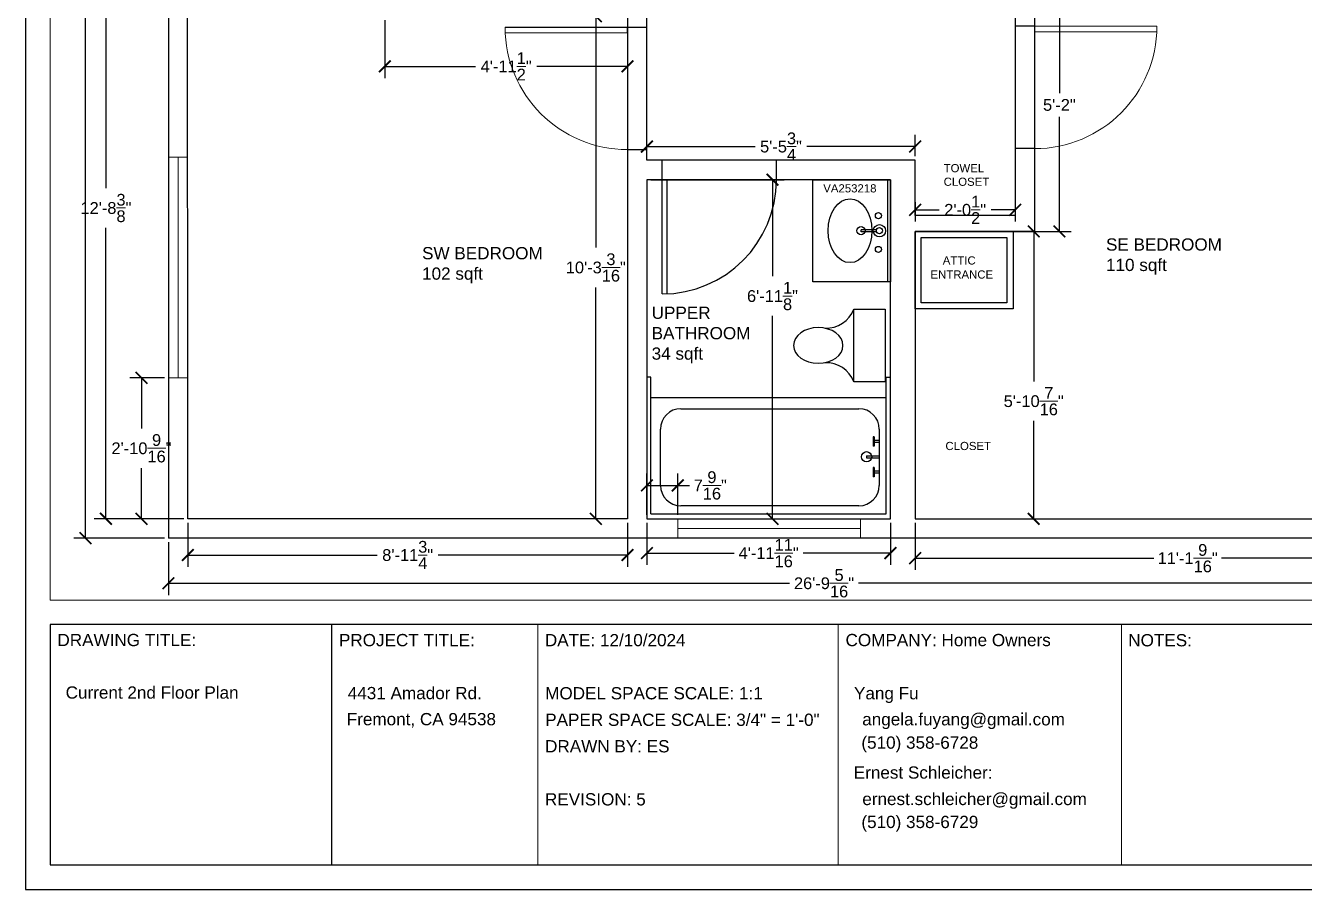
# Model space of a CAD drawing. Header units: inches. Extents: x 0 to 483, y 0 to 649.
# Drawn here: x 0 to 313.4, y 0 to 211.7 of the extents above; entities that cross this region are included whole.
import ezdxf

# ---------------------------------------------------------------- set-up
doc = ezdxf.new("R2010")
doc.units = ezdxf.units.IN
doc.header["$MEASUREMENT"] = 0
doc.layers.get('0').update_dxf_attribs({"color": 1, "lineweight": 9})
for name, color, linetype, lineweight in [('00-page-edge', 7, 'Continuous', 9), ('A201-Dimensions', 7, 'Continuous', 9), ('A201-Floorplan-2nd-floor', 7, 'Continuous', 9), ('A201-Text', 7, 'Continuous', 9)]:
    doc.layers.add(name, color=color, linetype=linetype, lineweight=lineweight)
doc.layers.add('Title Block', color=7, linetype='Continuous')
doc.layers.add('Title Block Text', color=7, linetype='Continuous')
doc.styles.add('Annotative', font='Arial.ttf')
doc.styles.get("Standard").update_dxf_attribs({"font": 'Arial.ttf'})
doc.dimstyles.new('Annotative', dxfattribs={"dimtxt": 0.18, "dimasz": 0.18, "dimexe": 0.18, "dimexo": 0.0625, "dimgap": 0.09, "dimtad": 0, "dimtih": 1, "dimtoh": 1, "dimdec": 4, "dimzin": 0, "dimdsep": 46, "dimlunit": 4, "dimtxsty": 'Annotative', "dimblk": 'ARCHTICK', "dimblk1": 'ARCHTICK', "dimblk2": 'ARCHTICK', "dimcen": 0.09, "dimadec": 0, "dimazin": 0, "dimtfac": 1, "dimtdec": 4, "dimtofl": 0, "dimtmove": 0, "dimatfit": 3, "dimldrblk": 'ARCHTICK', "dimfxl": 1, "dimtolj": 1, "dimtzin": 0, "dimarcsym": 0})

# ---------------------------------------------------------------- blocks, each defined once
blk = doc.blocks.new('L2-bathroom-door')
at = {"lineweight": 30}
for p, q in [((0, -28), (0, 0)), ((1.25, 0), (0, 0)), ((0, 0), (0, 0)), ((1.25, -27.97), (1.25, 0))]:
    blk.add_line(p, q, dxfattribs=at)
blk.add_arc((0, 0), 28, 270, 0, dxfattribs=at)
blk = doc.blocks.new('L2-SE-bedroom')
at = {"layer": 'A201-Floorplan-2nd-floor'}
for p, q in [((30, 0), (0, 0)), ((0, 0), (0, -1.38)), ((0, -1.38), (29.97, -1.38))]:
    blk.add_line(p, q, dxfattribs=at)
blk.add_arc((0, 0), 30, 270, 0, dxfattribs=at)
blk = doc.blocks.new('L2-SW-bedroom-door')
at = {"layer": 'A201-Floorplan-2nd-floor', "lineweight": 30}
for p in [(-313.87, -549.41), (-283.87, -550.78)]:
    blk.add_line(p, (-283.87, -549.41), dxfattribs=at)
at = {"layer": 'A201-Floorplan-2nd-floor'}
blk.add_line((-313.87, -550.78), (-283.87, -550.78), dxfattribs=at)
blk.add_arc((-283.87, -549.41), 30, 180, 270, dxfattribs=at)
blk = doc.blocks.new('L2-bathroom-bath-tub')
at = {"lineweight": 30}
for p, q in [((-1, 0), (0, 0)), ((-58.68, 0), (-59.68, 0)), ((-58.68, -33.5), (-58.68, 0)), ((-1, -33.5), (-1, 0)), ((-58.68, -5), (-1, -5)), ((-51.34, -7.77), (-7.72, -7.77)), ((-56.34, -26.56), (-56.34, -12.77)), ((-2.72, -12.77), (-2.72, -26.56)), ((-58.68, -33.5), (-1, -33.5)), ((-7.72, -31.56), (-51.34, -31.56))]:
    blk.add_line(p, q, dxfattribs=at)
for centre, start, end in [((-51.34, -12.77), 90, 180), ((-7.72, -12.77), 0, 90), ((-51.34, -26.56), 180, 270), ((-7.72, -26.56), 270, 0)]:
    blk.add_arc(centre, 5, start, end, dxfattribs=at)
blk = doc.blocks.new('L2-bathroom-sink')
at = {"lineweight": 30}
for p, q in [((-19, -25), (-19, 0)), ((-19, 0), (0, 0)), ((-0.75, 0), (-0.75, -25)), ((0, 0), (0, -25)), ((-3.39, -12.25), (-7.17, -12.25)), ((-7.17, -12.75), (-7.17, -12.25)), ((-3.39, -12.75), (-7.17, -12.75)), ((0, -25), (-19, -25))]:
    blk.add_line(p, q, dxfattribs=at)
for centre, radius in [((-2.94, -8.81), 0.75), ((-7.19, -12.5), 1), ((-2.69, -12.5), 1.5), ((-2.69, -12.5), 0.75), ((-2.94, -17.09), 0.75)]:
    blk.add_circle(centre, radius, dxfattribs=at)
blk.add_ellipse((-9.9, -12.5), major_axis=(0, 7.83), ratio=0.682565, dxfattribs=at)
blk = doc.blocks.new('L2-toilet')
at = {"layer": 'A201-Floorplan-2nd-floor', "lineweight": 30}
for p, q in [((-7.75, 0), (-7.75, 17.75)), ((-7.75, 17.75), (0, 17.75)), ((0, 17.75), (0, 0)), ((0, 0), (-7.75, 0))]:
    blk.add_line(p, q, dxfattribs=at)
for centre, start, end in [((-14.44, 20.27), 267.5527, 339.3943), ((-14.44, -2.52), 20.6057, 92.4473)]:
    blk.add_arc(centre, 7.15, start, end, dxfattribs=at)
blk.add_ellipse((-16.43, 8.88), major_axis=(-6.05, 0), ratio=0.722961, start_param=4.712389, end_param=10.995574, dxfattribs=at)
blk = doc.blocks.new('L2-tub-hot-faucet')
at = {"layer": 'A201-Floorplan-2nd-floor', "lineweight": 30}
for p, q in [((-1.26, 1.41), (-1.51, 1.41)), ((-1.51, 1.41), (-1.51, -0.91)), ((-1.26, 1.41), (-1.26, -0.91)), ((0, 0.5), (-1.26, 0.5)), ((0, 0), (-1.26, 0)), ((-1.26, -0.91), (-1.26, 0)), ((-1.26, -0.91), (-1.51, -0.91))]:
    blk.add_line(p, q, dxfattribs=at)
blk = doc.blocks.new('L2-tub-faucets-and-drain')
at = {"layer": 'A201-Floorplan-2nd-floor', "lineweight": 30}
for p, q in [((0, 0.25), (3.11, 0.25)), ((0, 0.25), (0, -0.25)), ((0, -0.25), (3.11, -0.25))]:
    blk.add_line(p, q, dxfattribs=at)
blk.add_circle((0, 0), 1.25, dxfattribs=at)
at = {"lineweight": 30}
for p in [(3.11, 3.5), (3.11, -4)]:
    blk.add_blockref('L2-tub-hot-faucet', p, dxfattribs=at)
blk = doc.blocks.new('_ArchTick')
at = {"color": 0, "linetype": 'ByBlock', "lineweight": 30, "const_width": 0.15}
blk.add_lwpolyline([(-0.5, -0.5), (0.5, 0.5)], dxfattribs=at)
blk = doc.blocks.new('*D540')
at = {"layer": 'A201-Dimensions', "color": 0, "lineweight": -2, "transparency": 16777216}
for p, q in [((146.51, 214.01), (136.87, 214.01)), ((139.75, 214.01), (139.75, 157.31)), ((139.75, 90.83), (139.75, 147.53)), ((146.51, 90.83), (136.87, 90.83))]:
    blk.add_line(p, q, dxfattribs=at)
at = {"layer": 'A201-Dimensions', "color": 0, "lineweight": -2, "transparency": 16777216, "xscale": 2.88, "yscale": 2.88, "zscale": 2.88}
for p, rotation in [((139.75, 214.01), 90), ((139.75, 90.83), 270)]:
    blk.add_blockref('_ArchTick', p, dxfattribs=dict(at, rotation=rotation))
at = {"layer": 'A201-Dimensions', "color": 0, "lineweight": 5, "transparency": 16777216, "insert": (139.75, 152.42), "char_height": 2.88, "attachment_point": 5, "style": 'Annotative'}
blk.add_mtext('\\A1;10\'-3{\\H1x;\\S3/16;}"', dxfattribs=at)
blk = doc.blocks.new('*D557')
at = {"layer": 'A201-Dimensions', "color": 0, "lineweight": -2, "transparency": 16777216}
for p, q in [((88.04, 213.01), (88.04, 198.82)), ((147.51, 213.01), (147.51, 198.82)), ((88.04, 201.7), (110.28, 201.7)), ((147.51, 201.7), (125.27, 201.7))]:
    blk.add_line(p, q, dxfattribs=at)
at = {"layer": 'A201-Dimensions', "color": 0, "lineweight": -2, "transparency": 16777216, "xscale": 2.88, "yscale": 2.88, "zscale": 2.88, "rotation": 180}
blk.add_blockref('_ArchTick', (88.04, 201.7), dxfattribs=at)
at = {"layer": 'A201-Dimensions', "color": 0, "lineweight": -2, "transparency": 16777216, "xscale": 2.88, "yscale": 2.88, "zscale": 2.88}
blk.add_blockref('_ArchTick', (147.51, 201.7), dxfattribs=at)
at = {"layer": 'A201-Dimensions', "color": 0, "lineweight": 5, "transparency": 16777216, "insert": (117.78, 201.7), "char_height": 2.88, "attachment_point": 5, "style": 'Annotative'}
blk.add_mtext('\\A1;4\'-11{\\H1x;\\S1/2;}"', dxfattribs=at)
blk = doc.blocks.new('*D537')
at = {"layer": 'A201-Dimensions', "color": 0, "lineweight": -2, "transparency": 16777216}
for p, q in [((152.26, 89.83), (152.26, 79.55)), ((211.94, 89.83), (211.94, 79.55)), ((152.26, 82.43), (173.63, 82.43)), ((211.94, 82.43), (190.57, 82.43))]:
    blk.add_line(p, q, dxfattribs=at)
at = {"layer": 'A201-Dimensions', "color": 0, "lineweight": -2, "transparency": 16777216, "xscale": 2.88, "yscale": 2.88, "zscale": 2.88, "rotation": 180}
blk.add_blockref('_ArchTick', (152.26, 82.43), dxfattribs=at)
at = {"layer": 'A201-Dimensions', "color": 0, "lineweight": -2, "transparency": 16777216, "xscale": 2.88, "yscale": 2.88, "zscale": 2.88}
blk.add_blockref('_ArchTick', (211.94, 82.43), dxfattribs=at)
at = {"layer": 'A201-Dimensions', "color": 0, "lineweight": 5, "transparency": 16777216, "insert": (182.1, 82.43), "char_height": 2.88, "attachment_point": 5, "style": 'Annotative'}
blk.add_mtext('\\A1;4\'-11{\\H1x;\\S11/16;}"', dxfattribs=at)
blk = doc.blocks.new('*D541')
at = {"layer": 'A201-Dimensions', "color": 0, "lineweight": -2, "transparency": 16777216}
for p, q in [((218.01, 89.83), (218.01, 78.3)), ((351.57, 89.83), (351.57, 78.3)), ((218.01, 81.18), (276.52, 81.18)), ((351.57, 81.18), (293.06, 81.18))]:
    blk.add_line(p, q, dxfattribs=at)
at = {"layer": 'A201-Dimensions', "color": 0, "lineweight": -2, "transparency": 16777216, "xscale": 2.88, "yscale": 2.88, "zscale": 2.88, "rotation": 180}
blk.add_blockref('_ArchTick', (218.01, 81.18), dxfattribs=at)
at = {"layer": 'A201-Dimensions', "color": 0, "lineweight": -2, "transparency": 16777216, "xscale": 2.88, "yscale": 2.88, "zscale": 2.88}
blk.add_blockref('_ArchTick', (351.57, 81.18), dxfattribs=at)
at = {"layer": 'A201-Dimensions', "color": 0, "lineweight": 5, "transparency": 16777216, "insert": (284.79, 81.18), "char_height": 2.88, "attachment_point": 5, "style": 'Annotative'}
blk.add_mtext('\\A1;11\'-1{\\H1x;\\S9/16;}"', dxfattribs=at)
blk = doc.blocks.new('*D532')
at = {"layer": 'A201-Dimensions', "color": 0, "lineweight": -2, "transparency": 16777216}
for p, q in [((35.02, 85.08), (35.02, 72.15)), ((356.32, 85.08), (356.32, 72.15)), ((35.02, 75.03), (187.24, 75.03)), ((356.32, 75.03), (204.1, 75.03))]:
    blk.add_line(p, q, dxfattribs=at)
at = {"layer": 'A201-Dimensions', "color": 0, "lineweight": -2, "transparency": 16777216, "xscale": 2.88, "yscale": 2.88, "zscale": 2.88, "rotation": 180}
blk.add_blockref('_ArchTick', (35.02, 75.03), dxfattribs=at)
at = {"layer": 'A201-Dimensions', "color": 0, "lineweight": -2, "transparency": 16777216, "xscale": 2.88, "yscale": 2.88, "zscale": 2.88}
blk.add_blockref('_ArchTick', (356.32, 75.03), dxfattribs=at)
at = {"layer": 'A201-Dimensions', "color": 0, "lineweight": 5, "transparency": 16777216, "insert": (195.67, 75.03), "char_height": 2.88, "attachment_point": 5, "style": 'Annotative'}
blk.add_mtext('\\A1;26\'-9{\\H1x;\\S5/16;}"', dxfattribs=at)
blk = doc.blocks.new('*D531')
at = {"layer": 'A201-Dimensions', "color": 0, "lineweight": -2, "transparency": 16777216}
for p, q in [((39.77, 89.83), (39.77, 79.07)), ((147.51, 89.83), (147.51, 79.07)), ((39.77, 81.95), (86.16, 81.95)), ((147.51, 81.95), (101.12, 81.95))]:
    blk.add_line(p, q, dxfattribs=at)
at = {"layer": 'A201-Dimensions', "color": 0, "lineweight": -2, "transparency": 16777216, "xscale": 2.88, "yscale": 2.88, "zscale": 2.88, "rotation": 180}
blk.add_blockref('_ArchTick', (39.77, 81.95), dxfattribs=at)
at = {"layer": 'A201-Dimensions', "color": 0, "lineweight": -2, "transparency": 16777216, "xscale": 2.88, "yscale": 2.88, "zscale": 2.88}
blk.add_blockref('_ArchTick', (147.51, 81.95), dxfattribs=at)
at = {"layer": 'A201-Dimensions', "color": 0, "lineweight": 5, "transparency": 16777216, "insert": (93.64, 81.95), "char_height": 2.88, "attachment_point": 5, "style": 'Annotative'}
blk.add_mtext('\\A1;8\'-11{\\H1x;\\S3/4;}"', dxfattribs=at)
blk = doc.blocks.new('*D539')
at = {"layer": 'A201-Dimensions', "color": 0, "lineweight": -2, "transparency": 16777216}
for p, q in [((153.26, 173.93), (185.92, 173.93)), ((183.04, 173.93), (183.04, 150.28)), ((183.04, 90.83), (183.04, 140.56)), ((153.26, 90.83), (185.92, 90.83))]:
    blk.add_line(p, q, dxfattribs=at)
at = {"layer": 'A201-Dimensions', "color": 0, "lineweight": -2, "transparency": 16777216, "xscale": 2.88, "yscale": 2.88, "zscale": 2.88}
for p, rotation in [((183.04, 173.93), 90), ((183.04, 90.83), 270)]:
    blk.add_blockref('_ArchTick', p, dxfattribs=dict(at, rotation=rotation))
at = {"layer": 'A201-Dimensions', "color": 0, "lineweight": 5, "transparency": 16777216, "insert": (183.04, 145.42), "char_height": 2.88, "attachment_point": 5, "style": 'Annotative'}
blk.add_mtext('\\A1;6\'-11{\\H1x;\\S1/8;}"', dxfattribs=at)
blk = doc.blocks.new('*D538')
at = {"layer": 'A201-Dimensions', "color": 0, "lineweight": -2, "transparency": 16777216}
for p, q in [((219.01, 161.25), (249.94, 161.25)), ((247.06, 161.25), (247.06, 124.49)), ((247.06, 90.83), (247.06, 114.82)), ((219.01, 90.83), (249.94, 90.83))]:
    blk.add_line(p, q, dxfattribs=at)
at = {"layer": 'A201-Dimensions', "color": 0, "lineweight": -2, "transparency": 16777216, "xscale": 2.88, "yscale": 2.88, "zscale": 2.88}
for p, rotation in [((247.06, 161.25), 90), ((247.06, 90.83), 270)]:
    blk.add_blockref('_ArchTick', p, dxfattribs=dict(at, rotation=rotation))
at = {"layer": 'A201-Dimensions', "color": 0, "lineweight": 5, "transparency": 16777216, "insert": (247.06, 119.66), "char_height": 2.88, "attachment_point": 5, "style": 'Annotative'}
blk.add_mtext('\\A1;5\'-10{\\H1x;\\S7/16;}"', dxfattribs=at)
blk = doc.blocks.new('*D544')
at = {"layer": 'A201-Dimensions', "color": 0, "lineweight": -2, "transparency": 16777216}
for p, q in [((248.26, 223.22), (256.23, 223.22)), ((253.35, 223.22), (253.35, 195.15)), ((253.35, 161.25), (253.35, 189.33)), ((248.26, 161.25), (256.23, 161.25))]:
    blk.add_line(p, q, dxfattribs=at)
at = {"layer": 'A201-Dimensions', "color": 0, "lineweight": -2, "transparency": 16777216, "xscale": 2.88, "yscale": 2.88, "zscale": 2.88}
for p, rotation in [((253.35, 223.22), 90), ((253.35, 161.25), 270)]:
    blk.add_blockref('_ArchTick', p, dxfattribs=dict(at, rotation=rotation))
at = {"layer": 'A201-Dimensions', "color": 0, "lineweight": 5, "transparency": 16777216, "insert": (253.35, 192.24), "char_height": 2.88, "attachment_point": 5, "style": 'Annotative'}
blk.add_mtext('\\A1;5\'-2"', dxfattribs=at)
blk = doc.blocks.new('*D528')
at = {"layer": 'A201-Dimensions', "color": 0, "lineweight": -2, "transparency": 16777216}
for p, q in [((33.92, 527.89), (11.81, 527.89)), ((14.69, 527.89), (14.69, 311.87)), ((14.69, 86.08), (14.69, 302.09)), ((34.02, 86.08), (11.81, 86.08))]:
    blk.add_line(p, q, dxfattribs=at)
at = {"layer": 'A201-Dimensions', "color": 0, "lineweight": -2, "transparency": 16777216, "xscale": 2.88, "yscale": 2.88, "zscale": 2.88}
for p, rotation in [((14.69, 527.89), 90), ((14.69, 86.08), 270)]:
    blk.add_blockref('_ArchTick', p, dxfattribs=dict(at, rotation=rotation))
at = {"layer": 'A201-Dimensions', "color": 0, "lineweight": 5, "transparency": 16777216, "insert": (14.69, 306.98), "char_height": 2.88, "attachment_point": 5, "style": 'Annotative'}
blk.add_mtext('\\A1;36\'-9{\\H1x;\\S13/16;}"', dxfattribs=at)
blk = doc.blocks.new('*D529')
at = {"layer": 'A201-Dimensions', "color": 0, "lineweight": -2, "transparency": 16777216}
for p, q in [((38.72, 243.17), (16.81, 243.17)), ((19.69, 243.17), (19.69, 171.88)), ((19.69, 90.83), (19.69, 162.11)), ((38.77, 90.83), (16.81, 90.83))]:
    blk.add_line(p, q, dxfattribs=at)
at = {"layer": 'A201-Dimensions', "color": 0, "lineweight": -2, "transparency": 16777216, "xscale": 2.88, "yscale": 2.88, "zscale": 2.88}
for p, rotation in [((19.69, 243.17), 90), ((19.69, 90.83), 270)]:
    blk.add_blockref('_ArchTick', p, dxfattribs=dict(at, rotation=rotation))
at = {"layer": 'A201-Dimensions', "color": 0, "lineweight": 5, "transparency": 16777216, "insert": (19.69, 167), "char_height": 2.88, "attachment_point": 5, "style": 'Annotative'}
blk.add_mtext('\\A1;12\'-8{\\H1x;\\S3/8;}"', dxfattribs=at)
blk = doc.blocks.new('*D530')
at = {"layer": 'A201-Dimensions', "color": 0, "lineweight": -2, "transparency": 16777216}
for p, q in [((34.01, 125.39), (25.53, 125.39)), ((28.41, 125.39), (28.41, 112.99)), ((28.41, 90.83), (28.41, 103.22)), ((34.02, 90.83), (25.53, 90.83))]:
    blk.add_line(p, q, dxfattribs=at)
at = {"layer": 'A201-Dimensions', "color": 0, "lineweight": -2, "transparency": 16777216, "xscale": 2.88, "yscale": 2.88, "zscale": 2.88}
for p, rotation in [((28.41, 125.39), 90), ((28.41, 90.83), 270)]:
    blk.add_blockref('_ArchTick', p, dxfattribs=dict(at, rotation=rotation))
at = {"layer": 'A201-Dimensions', "color": 0, "lineweight": 5, "transparency": 16777216, "insert": (28.41, 108.11), "char_height": 2.88, "attachment_point": 5, "style": 'Annotative'}
blk.add_mtext('\\A1;2\'-10{\\H1x;\\S9/16;}"', dxfattribs=at)
blk = doc.blocks.new('attic-entrance')
at = {"layer": 'A201-Floorplan-2nd-floor', "lineweight": 30}
blk.add_lwpolyline([(24, -19), (0, -19), (0, 0), (24, 0)], close=True, dxfattribs=at)
at = {"layer": 'A201-Text', "lineweight": 5}
for s, p in [('ATTIC', (6.76, -8.11)), ('ENTRANCE', (3.75, -11.55))]:
    blk.add_text(s, height=2, dxfattribs=at).set_placement(p)
blk = doc.blocks.new('*D572')
at = {"layer": 'A201-Dimensions', "color": 0, "lineweight": -2, "transparency": 16777216}
for p, q in [((152.26, 179.68), (152.26, 184.93)), ((218.01, 179.68), (218.01, 184.93)), ((152.26, 182.05), (178.77, 182.05)), ((218.01, 182.05), (191.49, 182.05))]:
    blk.add_line(p, q, dxfattribs=at)
at = {"layer": 'A201-Dimensions', "color": 0, "lineweight": -2, "transparency": 16777216, "xscale": 2.88, "yscale": 2.88, "zscale": 2.88, "rotation": 180}
blk.add_blockref('_ArchTick', (152.26, 182.05), dxfattribs=at)
at = {"layer": 'A201-Dimensions', "color": 0, "lineweight": -2, "transparency": 16777216, "xscale": 2.88, "yscale": 2.88, "zscale": 2.88}
blk.add_blockref('_ArchTick', (218.01, 182.05), dxfattribs=at)
at = {"layer": 'A201-Dimensions', "color": 0, "lineweight": 5, "transparency": 16777216, "insert": (185.13, 182.05), "char_height": 2.88, "attachment_point": 5, "style": 'Annotative'}
blk.add_mtext('\\A1;5\'-5{\\H1x;\\S3/4;}"', dxfattribs=at)
blk = doc.blocks.new('*D573')
at = {"layer": 'A201-Dimensions', "color": 0, "lineweight": -2, "transparency": 16777216}
for p, q in [((218.01, 168.45), (218.01, 163.67)), ((218.01, 166.55), (223.92, 166.55)), ((242.51, 166.55), (236.6, 166.55)), ((242.51, 168.45), (242.51, 163.67))]:
    blk.add_line(p, q, dxfattribs=at)
at = {"layer": 'A201-Dimensions', "color": 0, "lineweight": -2, "transparency": 16777216, "xscale": 2.88, "yscale": 2.88, "zscale": 2.88, "rotation": 180}
blk.add_blockref('_ArchTick', (218.01, 166.55), dxfattribs=at)
at = {"layer": 'A201-Dimensions', "color": 0, "lineweight": -2, "transparency": 16777216, "xscale": 2.88, "yscale": 2.88, "zscale": 2.88}
blk.add_blockref('_ArchTick', (242.51, 166.55), dxfattribs=at)
at = {"layer": 'A201-Dimensions', "color": 0, "lineweight": 5, "transparency": 16777216, "insert": (230.26, 166.55), "char_height": 2.88, "attachment_point": 5, "style": 'Annotative'}
blk.add_mtext('\\A1;2\'-0{\\H1x;\\S1/2;}"', dxfattribs=at)
blk = doc.blocks.new('*D575')
at = {"layer": 'A201-Dimensions', "color": 0, "lineweight": -2, "transparency": 16777216}
for p, q in [((152.26, 91.83), (152.26, 101.89)), ((159.81, 91.83), (159.81, 101.89)), ((152.26, 99.01), (159.81, 99.01)), ((159.81, 99.01), (162.69, 99.01))]:
    blk.add_line(p, q, dxfattribs=at)
at = {"layer": 'A201-Dimensions', "color": 0, "lineweight": -2, "transparency": 16777216, "xscale": 2.88, "yscale": 2.88, "zscale": 2.88, "rotation": 180}
blk.add_blockref('_ArchTick', (152.26, 99.01), dxfattribs=at)
at = {"layer": 'A201-Dimensions', "color": 0, "lineweight": -2, "transparency": 16777216, "xscale": 2.88, "yscale": 2.88, "zscale": 2.88}
blk.add_blockref('_ArchTick', (159.81, 99.01), dxfattribs=at)
at = {"layer": 'A201-Dimensions', "color": 0, "lineweight": 5, "transparency": 16777216, "insert": (167.8, 99.01), "char_height": 2.88, "attachment_point": 5, "style": 'Annotative'}
blk.add_mtext('\\A1;7{\\H1x;\\S9/16;}"', dxfattribs=at)

msp = doc.modelspace()

# ---------------------------------------------------------------- linework, layer by layer
at = {"layer": '00-page-edge', "lineweight": -3}
msp.add_lwpolyline([(483.13682, 648.52457), (0, 648.36933), (0, 0), (483.13682, 0)], close=True, dxfattribs=at)
at = {"layer": '00-page-edge'}
msp.add_lwpolyline([(477.13682, 642.52264), (6, 642.37126), (6, 70.91274), (477.13682, 70.91274)], close=True, dxfattribs=at)
at = {"layer": 'A201-Floorplan-2nd-floor', "lineweight": -3}
for p, q in [((34.92244, 527.88659), (35.02008, 86.07563)), ((147.50946, 211.30496), (152.25946, 211.30496)), ((247.25946, 211.5359), (242.50946, 211.5359)), ((147.50946, 181.30496), (152.25946, 181.30496)), ((156.00946, 173.92996), (156.00946, 178.67996)), ((184.00946, 173.92996), (184.00946, 178.67996)), ((247.25946, 181.5359), (242.50946, 181.5359)), ((156.00946, 173.92996), (152.25946, 173.92996)), ((153.25946, 92.07563), (153.25946, 120.57563)), ((356.32196, 86.07563), (35.02008, 86.07563))]:
    msp.add_line(p, q, dxfattribs=at)
at = {"layer": 'A201-Floorplan-2nd-floor', "lineweight": 5}
for p, q in [((39.69696, 179.41938), (34.99945, 179.41938)), ((37.38639, 125.38813), (37.38639, 179.41938)), ((39.77075, 125.38813), (35.01139, 125.38813)), ((159.81405, 90.82563), (159.81405, 86.07563)), ((159.81405, 88.45063), (204.63446, 88.45063)), ((204.63446, 90.82563), (204.63446, 86.07563))]:
    msp.add_line(p, q, dxfattribs=at)
at = {"layer": 'A201-Floorplan-2nd-floor', "lineweight": -3}
for points in [[(173.69289, 396.7896), (39.78058, 396.7896), (39.69696, 523.1646), (351.57196, 523.1646), (351.57196, 227.9734), (242.50946, 227.9734), (242.50946, 165.12585), (218.00946, 165.12585), (218.00946, 178.67996), (152.25946, 178.67996), (152.25946, 214.01313), (173.69289, 214.01313), (173.69289, 396.79497)], [(39.69696, 243.16938), (88.04071, 243.16938), (88.04071, 214.01313), (147.50946, 214.01313), (147.50946, 90.82563), (39.77075, 90.82563), (39.72036, 243.16938)]]:
    msp.add_lwpolyline(points, dxfattribs=at)
for points in [[(247.25946, 161.25085), (218.00946, 161.25085), (218.00946, 90.82563), (351.57196, 90.82563), (351.57196, 223.2234), (247.25946, 223.2234)], [(211.94205, 90.82563), (211.94205, 173.92996), (152.25946, 173.92996), (152.25946, 90.82563)]]:
    msp.add_lwpolyline(points, close=True, dxfattribs=at)
at = {"layer": 'A201-Floorplan-2nd-floor', "lineweight": 30}
msp.add_lwpolyline([(240.50946, 159.75085), (240.50946, 143.75085), (219.50946, 143.75085), (219.50946, 159.75085)], close=True, dxfattribs=at)
at = {"layer": 'Title Block'}
msp.add_line((74.9815, 64.91274), (74.9815, 6), dxfattribs=at)
at = {"layer": 'Title Block', "lineweight": 5}
for p, q in [((125.54681, 64.91274), (125.54681, 6)), ((199.10406, 64.91274), (199.10406, 6)), ((268.54912, 64.91274), (268.54912, 6))]:
    msp.add_line(p, q, dxfattribs=at)
at = {"layer": 'Title Block', "lineweight": -3}
msp.add_lwpolyline([(477.13682, 64.91274), (6, 64.91274), (6, 6), (477.13682, 6)], close=True, dxfattribs=at)

# ---------------------------------------------------------------- block references
at = {"lineweight": -3}
for name, p in [('L2-SE-bedroom', (247.25946, 211.5359)), ('L2-tub-faucets-and-drain', (206.11288, 106.0295))]:
    msp.add_blockref(name, p, dxfattribs=at)
at = {"lineweight": 5}
msp.add_blockref('attic-entrance', (218.00946, 161.25085), dxfattribs=at)
at = {"layer": 'A201-Floorplan-2nd-floor', "lineweight": -3}
for name, p in [('L2-SW-bedroom-door', (431.37964, 760.71465)), ('L2-bathroom-door', (156.00946, 173.92996)), ('L2-bathroom-sink', (211.94205, 173.92996)), ('L2-toilet', (210.69205, 124.42996)), ('L2-bathroom-bath-tub', (211.94205, 125.57563))]:
    msp.add_blockref(name, p, dxfattribs=at)

# ---------------------------------------------------------------- texts
at = {"layer": 'A201-Floorplan-2nd-floor', "lineweight": 5, "style": 'Annotative'}
msp.add_text('VA253218', height=2, dxfattribs=at).set_placement((195.48466, 170.81264))
at = {"layer": 'A201-Text', "lineweight": 5, "insert": (224.98936, 177.76449), "char_height": 2, "attachment_point": 1}
msp.add_mtext_dynamic_manual_height_columns('TOWEL\\PCLOSET', width=13.0863622, gutter_width=10, heights=[0], dxfattribs=at)
at = {"layer": 'A201-Text', "lineweight": 5, "attachment_point": 1, "style": 'Annotative'}
for s, insert, char_height, width in [('SW BEDROOM\\P102 sqft', (97.17284, 157.42261), 3, 30.0333633), ('SE BEDROOM\\P110 sqft', (264.77825, 159.54755), 3, 29.9847288), ('UPPER\\PBATHROOM\\P34 sqft', (153.43661, 142.82175), 3, 19.8487868), ('CLOSET', (225.42817, 109.67224), 2, 20.7375407)]:
    msp.add_mtext(s, dxfattribs=dict(at, insert=insert, char_height=char_height, width=width))
at = {"layer": 'Title Block Text', "style": 'Annotative'}
for s, p in [('DATE: 12/10/2024', (127.26806, 59.58901)), ('DRAWING TITLE:', (7.80465, 59.62331)), ('PROJECT TITLE:', (76.79537, 59.60126)), ('COMPANY: Home Owners', (200.94706, 59.61356)), ('NOTES:', (270.2331, 59.56824)), ('4431 Amador Rd.', (78.95975, 46.61765)), ('MODEL SPACE SCALE: 1:1', (127.33311, 46.57866)), ('Fremont, CA 94538', (78.70797, 40.23155)), ('PAPER SPACE SCALE: 3/4" = 1\'-0"', (127.34802, 40.07806)), ('angela.fuyang@gmail.com', (205.03701, 40.20002)), ('(510) 358-6728', (204.82766, 34.48157)), ('DRAWN BY: ES', (127.315, 33.58511)), ('Ernest Schleicher:', (202.96157, 27.14611)), ('REVISION: 5', (127.29099, 20.58339)), ('ernest.schleicher@gmail.com', (205.05691, 20.66717)), ('(510) 358-6729', (204.83176, 15.04041))]:
    msp.add_text(s, height=3, dxfattribs=at).set_placement(p)
at = {"layer": 'Title Block Text', "lineweight": 5, "style": 'Annotative'}
for s, p in [('Current 2nd Floor Plan', (9.81475, 46.7566)), ('Yang Fu', (203.02175, 46.57892))]:
    msp.add_text(s, height=3, dxfattribs=at).set_placement(p)

# ---------------------------------------------------------------- dimensions: what is measured, and where the dimension line sits
at = {"layer": 'A201-Dimensions', "lineweight": 5}
for base, p1, p2, picture, middle in [((14.69424, 86.07563), (34.92244, 527.88659), (35.02008, 86.07563), '*D528', (14.69424, 306.98111)), ((19.689908963, 243.1693795642), (39.7707456041, 90.8256295642), (39.7203609576, 243.1693795642), '*D529', (19.689908963, 166.9975045642)), ((253.3491398429, 161.2508544716), (247.2594563907, 223.2234044716), (247.2594563907, 161.2508544716), '*D544', (253.3491398429, 192.2371294716)), ((139.7501, 90.82563), (147.50946, 214.01313), (147.50946, 90.82563), '*D540', (139.7501, 152.41938)), ((28.41393, 125.38813), (35.01903, 90.82563), (35.01139, 125.38813), '*D530', (28.41393, 108.10688))]:
    dim = msp.add_linear_dim(base=base, p1=p1, p2=p2, angle=90, dimstyle='Annotative', dxfattribs=at)
    dim.commit()
    dim.dimension.update_dxf_attribs({"geometry": picture, "text_midpoint": middle})
for base, p1, p2, picture, middle in [((147.5094563907, 201.7014763022), (88.0407063907, 214.0131295642), (147.5094563907, 214.0131295642), '*D557', (117.7750813907, 201.7014763022)), ((152.25946, 182.04543), (218.00946, 178.67996), (152.25946, 178.67996), '*D572', (185.13446, 182.04543)), ((159.81405, 99.01352), (152.25946, 90.82563), (159.81405, 90.82563), '*D575', (167.79986, 99.01352)), ((39.77075, 81.94793), (147.50946, 90.82563), (39.77075, 90.82563), '*D531', (93.6401, 81.94793)), ((211.94205, 82.42722), (152.25946, 90.82563), (211.94205, 90.82563), '*D537', (182.10075, 82.42722)), ((351.57196, 81.17887), (218.00946, 90.82563), (351.57196, 90.82563), '*D541', (284.79071, 81.17887)), ((35.02008, 75.02732), (356.32196, 86.07563), (35.02008, 86.07563), '*D532', (195.67102, 75.02732))]:
    dim = msp.add_linear_dim(base=base, p1=p1, p2=p2, dimstyle='Annotative', dxfattribs=at)
    dim.commit()
    dim.dimension.update_dxf_attribs({"geometry": picture, "text_midpoint": middle})
dim = msp.add_linear_dim(base=(183.03756, 90.82563), p1=(152.25946, 173.92996), p2=(152.25946, 90.82563), angle=90, dimstyle='Annotative', override={"dimtmove": 2}, dxfattribs=at)
dim.commit()
dim.dimension.update_dxf_attribs({"geometry": '*D539', "text_midpoint": (183.03756, 145.41848), "dimtype": 160})
dim = msp.add_linear_dim(base=(218.00946, 166.54571), p1=(242.50946, 169.44566), p2=(218.00946, 169.44566), dimstyle='Annotative', dxfattribs=at)
dim.commit()
dim.dimension.update_dxf_attribs({"geometry": '*D573', "text_midpoint": (230.25946, 166.54571), "dimtype": 160})
dim = msp.add_linear_dim(base=(247.05603, 90.82563), p1=(218.00946, 161.25085), p2=(218.00946, 90.82563), angle=90, dimstyle='Annotative', dxfattribs=at)
dim.commit()
dim.dimension.update_dxf_attribs({"geometry": '*D538', "text_midpoint": (247.05603, 119.65595), "dimtype": 160})

doc.saveas('drawing.dxf')
